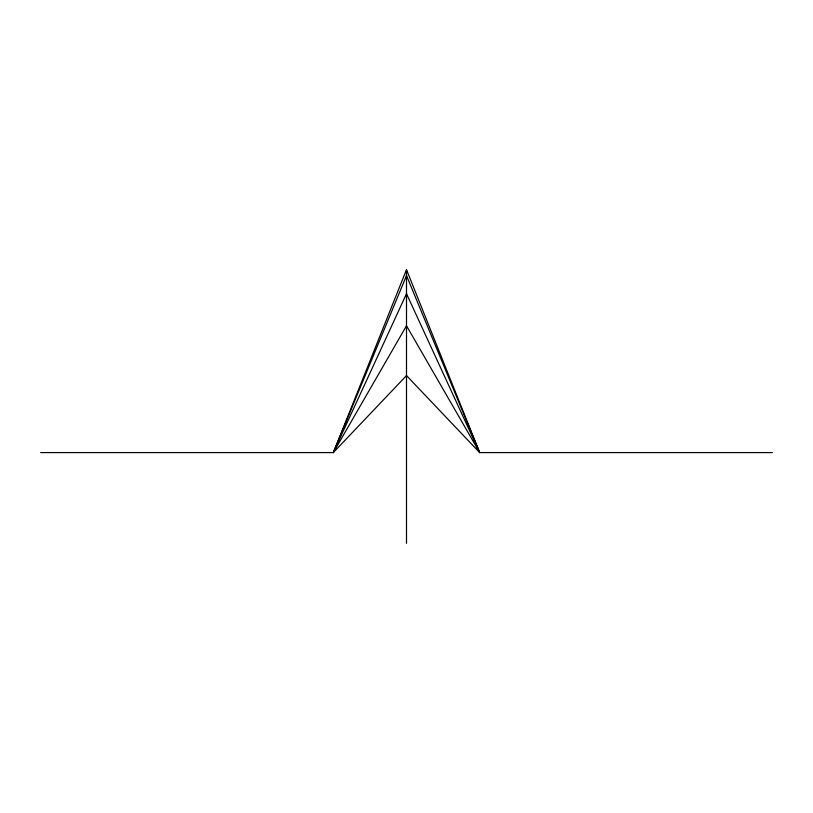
<?xml version="1.0" encoding="UTF-8"?>
<svg xmlns="http://www.w3.org/2000/svg" width="813" height="813" viewBox="0 0 813 813"><rect width="100%" height="100%" fill="white"/><g stroke="black" fill="none" stroke-linecap="round" stroke-linejoin="round"><path stroke-width="1.22" d="M772.35 452.587L479.67 452.587L406.5 269.662L333.33 452.587L40.65 452.587M406.5 269.662L406.5 543.338M406.5 275.556L333.33 452.587L406.5 375.586L479.67 452.587L406.5 275.556M406.5 293.717L333.33 452.587L406.5 325.789L479.67 452.587L406.5 293.717"/></g></svg>
